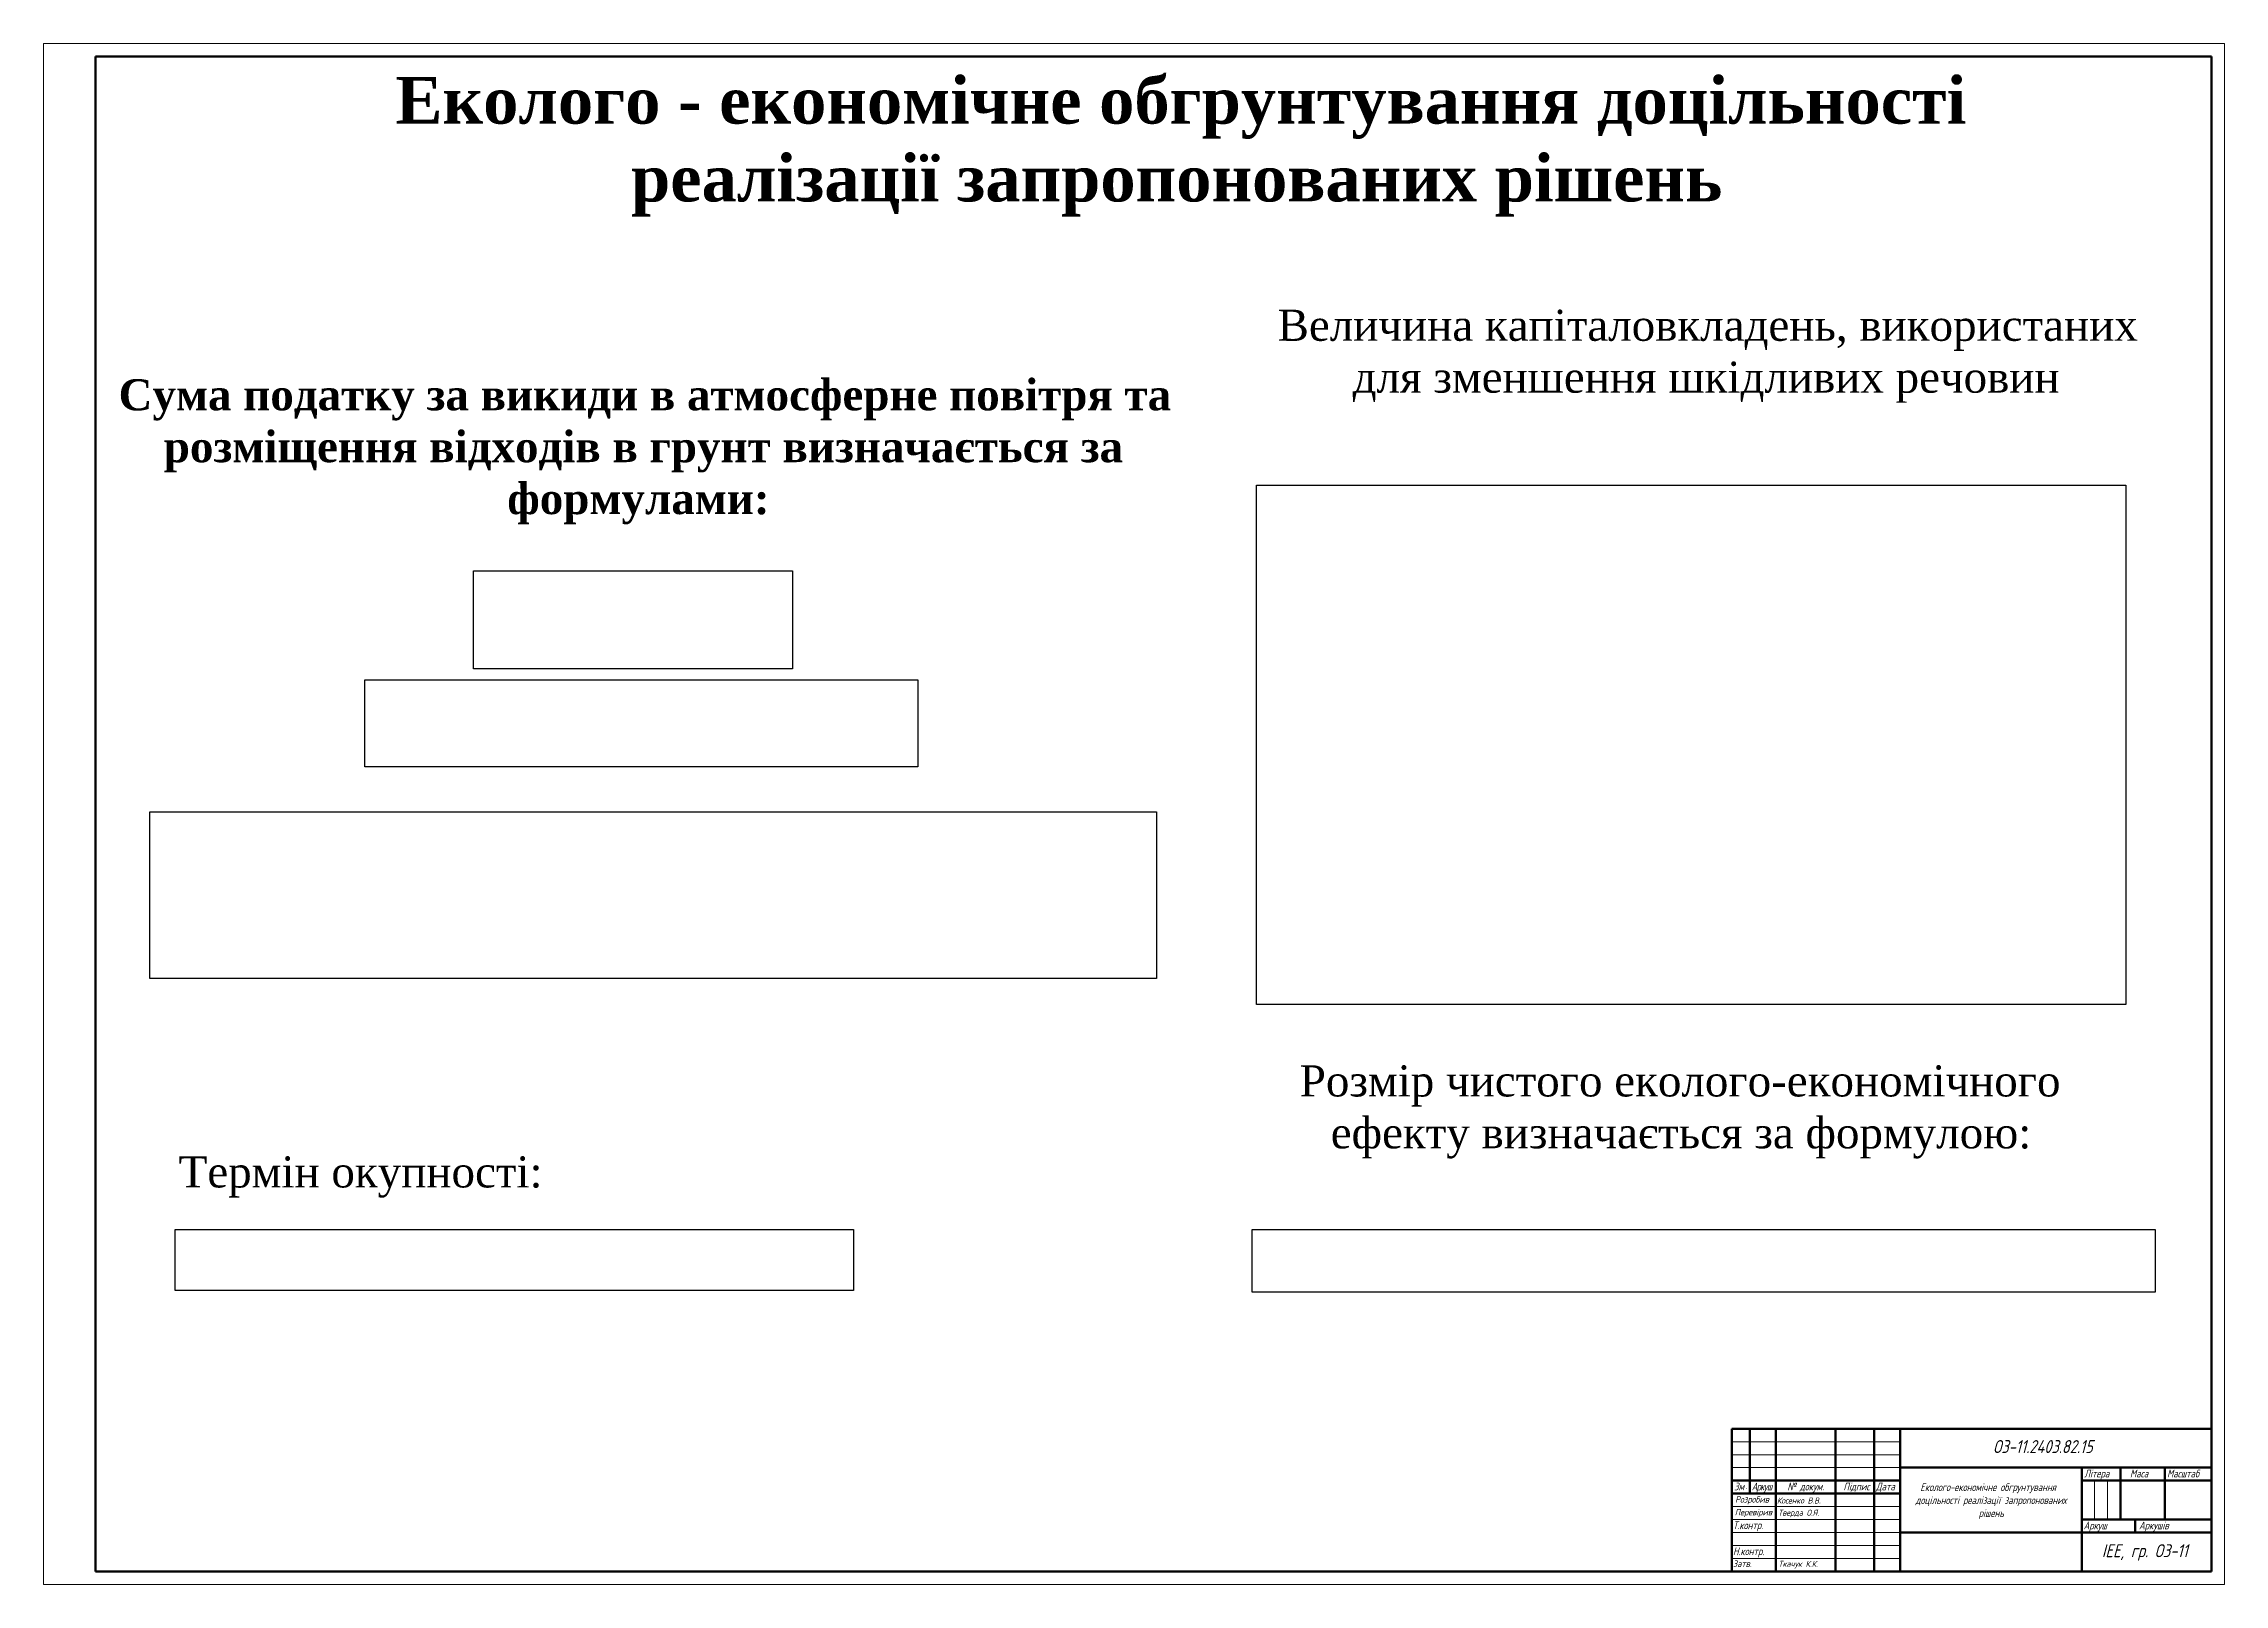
# Model space of a CAD drawing. Header units: millimetres. Extents: x 2024 to 2865, y 1521 to 2115.
import ezdxf

# ---------------------------------------------------------------- set-up
doc = ezdxf.new("R2010")
doc.units = ezdxf.units.MM
doc.linetypes.add('K5LT_BASIC', pattern=[0])
doc.linetypes.add('K5LT_THIN', pattern=[0])
doc.styles.add('KTEXTSTYLE', font='bgothl.ttf', dxfattribs={"width": 0.96, "height": 5})
doc.styles.get("Standard").update_dxf_attribs({"font": 'arial.ttf'})
doc.styles.add('стиль1', font='GOST_A.TTF', dxfattribs={"oblique": 15})
picture_1 = doc.add_image_def('image1.jpg', size_in_pixel=(465, 143))
picture_2 = doc.add_image_def('image2.jpg', size_in_pixel=(806, 127))
picture_3 = doc.add_image_def('image3.jpg', size_in_pixel=(1337, 221))
picture_4 = doc.add_image_def('image4.jpg', size_in_pixel=(534, 319))
picture_5 = doc.add_image_def('image5.jpg', size_in_pixel=(1316, 91))
picture_6 = doc.add_image_def('image6.jpg', size_in_pixel=(989, 89))

# ---------------------------------------------------------------- blocks, each defined once
blk = doc.blocks.new('U0')
at = {"color": 7, "linetype": 'K5LT_THIN', "lineweight": 18}
for p, q in [((0, 0), (0, 594)), ((0, 594), (841, 594)), ((841, 594), (841, 0)), ((651, 55), (716, 55)), ((651, 50), (716, 50)), ((651, 45), (716, 45)), ((790.96, 25), (790.96, 40)), ((795.98, 25), (795.98, 40)), ((651, 30), (716, 30)), ((651, 25), (716, 25)), ((651, 20), (716, 20)), ((651, 15), (716, 15)), ((651, 10), (716, 10)), ((841, 0), (0, 0))]:
    blk.add_line(p, q, dxfattribs=at)
at = {"color": 7, "linetype": 'K5LT_BASIC', "lineweight": 60}
for p, q in [((20, 5), (20, 589)), ((20, 589), (836, 589)), ((836, 589), (836, 5)), ((651, 60), (836, 60)), ((651, 5), (651, 60)), ((658, 35), (658, 60)), ((668, 5), (668, 60)), ((691, 5), (691, 60)), ((706, 5), (706, 60)), ((716, 5), (716, 60)), ((716, 45), (836, 45)), ((786, 5), (786, 45)), ((801, 25), (801, 45)), ((818, 25), (818, 45)), ((651, 40), (716, 40)), ((651, 35), (716, 35)), ((786, 40), (801, 40)), ((801, 40), (836, 40)), ((716, 20), (786, 20)), ((786, 25), (836, 25)), ((786, 20), (836, 20)), ((806.57, 20), (806.57, 25)), ((836, 5), (20, 5))]:
    blk.add_line(p, q, dxfattribs=at)
at = {"color": 7, "insert": (8.77, 258.85), "char_height": 2.5, "attachment_point": 1, "rotation": 90, "style": 'KTEXTSTYLE'}
blk.add_mtext('\\H3.5;\\W0.965;\\Q15;\\Q15; ', dxfattribs=at)
at = {"color": 7, "attachment_point": 1, "style": 'стиль1'}
for s, insert, char_height in [('Літера', (786.98, 44.23), 3), ('Маса', (804.6, 44.23), 3), ('Масштаб', (818.89, 44.25), 3), ('Зм', (651.95, 39.23), 3), ('Розробив', (652.31, 34.02), 2.5), ('.', (656.4, 39.23), 2.5), ('{\\T0.85;Аркуш}', (658.71, 39.23), 3), ('№ докум.', (672.45, 39.23), 3), ('Підпис', (694.08, 39.23), 3), ('Дата', (706.62, 39.23), 3), ('Перевірив', (652.19, 29.09), 2.5), ('Т.контр.', (651.5, 24.28), 3), ('Аркуш', (786.72, 24.23), 3), ('Аркушів', (808.08, 24.23), 3), ('Затв.', (651.5, 9.23), 2.5), ('Н.контр.', (651.5, 14.25), 3)]:
    blk.add_mtext(s, dxfattribs=dict(at, insert=insert, char_height=char_height))

msp = doc.modelspace()

# ---------------------------------------------------------------- block references
msp.add_blockref('U0', (2023.88, 1521.42))

# ---------------------------------------------------------------- texts
at = {"attachment_point": 1}
for s, width, heights, insert, char_height in [('\\pi34.41,l21.299,t359.9;{\\fTimes New Roman|b1|i0|c204|p18;Еколого - економічне обгрунтування доцільності \\P\\pi125.25,t450.74;реалізації запропонованих рішень\\H1.2542x; }', 682.7543, [82.11], (2103.88, 2102.58), 18), ('\\pi7.6437;{\\fTimes New Roman|b0|i0|c204|p18;Величина капіталовкладень, використаних \\P\\pi36.588;для зменшення шкідливих речовин\\H1.8806x; }', 339.0798, [0], (2492.11, 2012.85), 12), ('\\pi9.2448,l28.35,t226.24;{\\fTimes New Roman|b1|i0|c204|p18;Сума податку\\fTimes New Roman|b1|i0|c0|p18; \\fTimes New Roman|b1|i0|c204|p18;за викиди в атмосферне повітря та \\P\\pi26.699,t243.69;розміщення відходів в грунт визначається за  \\H1.2542x; \\H0.79735x;\\P\\pi159.16,t376.16;формулами:\\H1.1665x; }', 443.5506, [103.78], (2015.18, 1986.05), 12), ('\\pi26.591;{\\fTimes New Roman|b0|i0|c204|p18;Розмір чистого еколого-економічного \\P\\pi38.539;ефекту визначається за формулою:\\H1.8806x; }', 339.0798, [0], (2481.72, 1721.53), 12), ('{\\fTimes New Roman|b0|i0|c204|p18; Термін окупності:}', 339.0798, [0], (2071.42, 1686.45), 12)]:
    msp.add_mtext_dynamic_manual_height_columns(s, width=width, gutter_width=12.5, heights=heights, dxfattribs=dict(at, insert=insert, char_height=char_height))
at = {"attachment_point": 1, "style": 'стиль1'}
for s, width, heights, insert, char_height in [('ОЗ-11.2403.82.15', 58.5554, [0], (2775.69, 1577.05), 5), ('\\pi6.3769;Еколого-економічне обгрунтування \\P\\pi4.553;доцільності реалізації запропонованих \\P\\pi28.893;рішень', 68.2399, [0], (2741.23, 1560.4), 3), ('Косенко В.В.', 24.6868, [6.09], (2692.33, 1554.89), 2.3), ('Тверда О.Я.', 22.865, [0], (2692.8, 1550.21), 2.3), ('ІЕЕ, гр. ОЗ-11', 49.7974, [0], (2817.67, 1536.9), 5), ('Ткачук К.К.', 23.0241, [0], (2692.9, 1530.49), 2.3)]:
    msp.add_mtext_dynamic_manual_height_columns(s, width=width, gutter_width=12.5, heights=heights, dxfattribs=dict(at, insert=insert, char_height=char_height))

# ---------------------------------------------------------------- pictures from other files: only their frames are drawn
image = msp.add_image(picture_4, insert=(2491.68, 1744.93), size_in_units=(335.23, 200.26))
image.dxf.flags = 7
image = msp.add_image(picture_1, insert=(2189.68, 1874.34), size_in_units=(123.03, 37.84))
image.dxf.flags = 7
image = msp.add_image(picture_2, insert=(2147.79, 1836.57), size_in_units=(213.25, 33.6))
image.dxf.flags = 7
image = msp.add_image(picture_3, insert=(2064.9, 1755.05), size_in_units=(388.18, 64.16))
image.dxf.flags = 7
image = msp.add_image(picture_6, insert=(2074.6, 1634.68), size_in_units=(261.67, 23.55))
image.dxf.flags = 7
image = msp.add_image(picture_5, insert=(2490, 1634.11), size_in_units=(348.19, 24.08))
image.dxf.flags = 7

doc.saveas('drawing.dxf')
